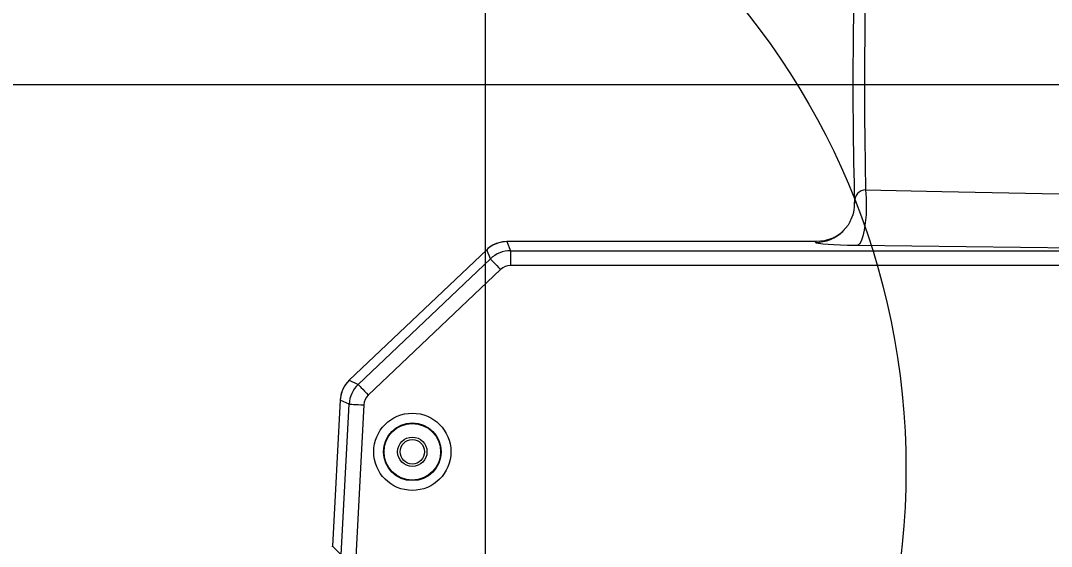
# Model space of a CAD drawing. Header units: millimetres. Extents: x 26 to 585, y 36 to 406.
# Drawn here: x 105.59 to 126.68, y 373.31 to 384.06 of the extents above; entities that cross this region are included whole.
import ezdxf

# ---------------------------------------------------------------- set-up
doc = ezdxf.new("R2010")
doc.units = ezdxf.units.MM
doc.styles.add('SLDTEXTSTYLE0', font='TXT', dxfattribs={"width": 0.605})
doc.dimstyles.new('SLDDIMSTYLE0', dxfattribs={"dimtxt": 3.5, "dimasz": 3.5, "dimexe": 0, "dimexo": 0.0625, "dimgap": 0.875, "dimtad": 1, "dimtoh": 1, "dimlfac": 10, "dimrnd": 1e-09, "dimzin": 12, "dimdsep": 46, "dimtxsty": 'SLDTEXTSTYLE0', "dimsah": 1, "dimcen": 0.09, "dimadec": 0, "dimazin": 0, "dimtfac": 1, "dimtdec": 3, "dimtofl": 0, "dimtmove": 0, "dimatfit": 3, "dimfxl": 1, "dimfrac": 2, "dimtolj": 1, "dimtzin": 12, "dimarcsym": 0})

# ---------------------------------------------------------------- blocks, each defined once
blk = doc.blocks.new('*D4')
at = {"color": 7, "linetype": 'Continuous', "lineweight": 0, "transparency": 16777216}
for p, q in [((115.108, 371.096), (115.108, 397.429)), ((187.405, 390.692), (187.405, 397.429)), ((115.108, 395.929), (187.405, 395.929))]:
    blk.add_line(p, q, dxfattribs=at)
for points in [[(115.108, 395.929), (118.608, 395.39), (118.608, 396.467)], [(187.405, 395.929), (183.905, 396.467), (183.905, 395.39)]]:
    blk.add_solid(points, dxfattribs=at)
at = {"color": 7, "linetype": 'Continuous', "lineweight": 0, "transparency": 16777216, "insert": (147.249, 400.441), "char_height": 3.5, "attachment_point": 1, "style": 'SLDTEXTSTYLE0'}
blk.add_mtext('723', dxfattribs=at)
blk = doc.blocks.new('*D6')
at = {"color": 7, "linetype": 'Continuous', "lineweight": 0, "transparency": 16777216}
for p, q in [((129.597, 392.296), (46.208, 392.296)), ((47.708, 392.296), (47.708, 258.446)), ((109.367, 258.446), (46.208, 258.446))]:
    blk.add_line(p, q, dxfattribs=at)
for points in [[(47.708, 392.296), (47.17, 388.796), (48.247, 388.796)], [(47.708, 258.446), (48.247, 261.946), (47.17, 261.946)]]:
    blk.add_solid(points, dxfattribs=at)
at = {"color": 7, "linetype": 'Continuous', "lineweight": 0, "transparency": 16777216, "insert": (43.196, 318.019), "char_height": 3.5, "attachment_point": 1, "rotation": 90, "style": 'SLDTEXTSTYLE0'}
blk.add_mtext('1338.5', dxfattribs=at)
blk = doc.blocks.new('*D7')
at = {"color": 7, "linetype": 'Continuous', "lineweight": 0, "transparency": 16777216}
for p, q in [((176.289, 382.746), (54.402, 382.746)), ((55.902, 382.746), (55.902, 362.746)), ((104.053, 362.746), (54.402, 362.746))]:
    blk.add_line(p, q, dxfattribs=at)
for points in [[(55.902, 382.746), (55.363, 379.246), (56.44, 379.246)], [(55.902, 362.746), (56.44, 366.246), (55.363, 366.246)]]:
    blk.add_solid(points, dxfattribs=at)
at = {"color": 7, "linetype": 'Continuous', "lineweight": 0, "transparency": 16777216, "insert": (51.39, 368.739), "char_height": 3.5, "attachment_point": 1, "rotation": 90, "style": 'SLDTEXTSTYLE0'}
blk.add_mtext('200', dxfattribs=at)

msp = doc.modelspace()

# ---------------------------------------------------------------- linework, layer by layer
at = {"color": 7, "linetype": 'Continuous', "lineweight": 15}
for p, q in [((115.358446, 379.513035), (115.357494, 379.512725)), ((115.545016, 379.541955), (115.544064, 379.541645)), ((115.544064, 379.541645), (115.618193, 379.355846)), ((121.877303, 379.542778), (115.545016, 379.542778)), ((121.872304, 379.541955), (115.545016, 379.541955)), ((121.858213, 379.527865), (121.872304, 379.541955)), ((127.431218, 379.40645), (122.716519, 379.462633)), ((115.131051, 379.377697), (112.318083, 376.708291)), ((115.131618, 379.377101), (112.318649, 376.707695)), ((112.50032, 376.623938), (115.205746, 379.191289)), ((115.205746, 379.191289), (115.131618, 379.377101)), ((115.618193, 379.355846), (115.618193, 379.056249)), ((115.618193, 379.355846), (127.50021, 379.355846)), ((115.411969, 378.973983), (112.706543, 376.40662)), ((127.50021, 379.056249), (115.618193, 379.056249)), ((112.318649, 376.707695), (112.50032, 376.623938)), ((112.171386, 376.48922), (112.171025, 376.48829)), ((112.131558, 376.303528), (111.975142, 373.31892)), ((112.132379, 376.303492), (111.975963, 373.318885)), ((112.132739, 376.304422), (112.132379, 376.303492)), ((112.31441, 376.220665), (112.132739, 376.304422)), ((112.153093, 373.14255), (112.31441, 376.220665)), ((112.613588, 376.204989), (112.391371, 371.964858)), ((111.975963, 373.318885), (112.153093, 373.14255))]:
    msp.add_line(p, q, dxfattribs=at)
at = {"color": 8, "linetype": 'Continuous', "lineweight": 15}
msp.add_line((115.545016, 379.542778), (115.545016, 379.541955), dxfattribs=at)
at = {"color": 8, "linetype": 'Continuous', "lineweight": 15, "flags": 128}
msp.add_lwpolyline([(123.100434, 387.699006), (123.09802, 387.700103), (123.077154, 387.673364), (123.037263, 387.51838), (123.017379, 387.386761), (122.998124, 387.221167), (122.963033, 386.806724), (122.946429, 386.548815), (122.93097, 386.263011), (122.904653, 385.636328), (122.893206, 385.281489), (122.883294, 384.908066), (122.868703, 384.140466), (122.863694, 383.729086), (122.860433, 383.310507), (122.859175, 382.488785), (122.861148, 382.067309), (122.864884, 381.650803), (122.872361, 381.12006), (122.882848, 380.603204)], dxfattribs=at)
at = {"color": 7, "linetype": 'Continuous', "lineweight": 15, "flags": 128}
for points in [[(122.882848, 380.603204), (122.893707, 380.438755), (122.896185, 380.265937), (122.890168, 380.092905), (122.875937, 379.927848), (122.85417, 379.778574), (122.82589, 379.65214), (122.79244, 379.554532), (122.755399, 379.49035), (122.716519, 379.462633)], [(122.882848, 380.603204), (124.443669, 380.568061), (127.520869, 380.50395)], [(122.568708, 379.959522), (122.523239, 379.882238), (122.423899, 379.761086)], [(122.208644, 379.615484), (122.044426, 379.560325), (121.872304, 379.541955)], [(122.716519, 379.462633), (122.508799, 379.466412), (122.225567, 379.476629), (122.0086, 379.491589), (121.88016, 379.510651), (121.858213, 379.527865)], [(115.205746, 379.191289), (115.211488, 379.185245), (115.224432, 379.171596), (115.244111, 379.150865), (115.26982, 379.123769), (115.300634, 379.091296), (115.335446, 379.054616), (115.373009, 379.015038), (115.411969, 378.973983)], [(112.50032, 376.623938), (112.506061, 376.617883), (112.519006, 376.604245), (112.538684, 376.583514), (112.564393, 376.556418), (112.595207, 376.523946), (112.63002, 376.487265), (112.667582, 376.447675), (112.706543, 376.40662)], [(112.31441, 376.220665), (112.322741, 376.220236), (112.341518, 376.219247), (112.370067, 376.217757), (112.407365, 376.215802), (112.452068, 376.213453), (112.502573, 376.210807), (112.557065, 376.207958), (112.613588, 376.204989)]]:
    msp.add_lwpolyline(points, dxfattribs=at)
at = {"color": 7, "linetype": 'Continuous', "lineweight": 0}
msp.add_circle((108.707673, 374.888423), 15.000162, dxfattribs=at)
at = {"color": 7, "linetype": 'Continuous', "lineweight": 15}
for radius in [0.789793, 0.590067, 0.579037, 0.3, 0.25]:
    msp.add_circle((113.60822, 375.246264), radius, dxfattribs=at)
at = {"color": 8, "linetype": 'Continuous', "lineweight": 15}
for centre, radius, start, end in [((122.893682, 380.366786), 0.236666, 92.6236817, 184.8160639), ((121.860627, 380.324664), 0.796803, 269.8264078, 314.9843942), ((115.539064, 378.957638), 0.584029, 89.5095123, 108.1130485), ((115.540015, 378.957955), 0.584022, 89.5093967, 108.1131641), ((115.143267, 379.388735), 0.016464, 222.1005026, 224.9618959), ((112.330299, 376.719329), 0.016464, 222.1005026, 224.9618959), ((112.716076, 376.277866), 0.584259, 158.8902143, 177.4861406), ((112.716363, 376.278811), 0.584185, 158.8890347, 177.4873202), ((112.132475, 376.315137), 0.011645, 265.4837383, 269.5281308), ((111.975645, 373.321037), 0.002175, 256.6179651, 278.3939039)]:
    msp.add_arc(centre, radius, start, end, dxfattribs=at)
at = {"color": 7, "linetype": 'Continuous', "lineweight": 15}
for centre, radius, start, end in [((121.995365, 380.292625), 0.660078, 329.7187047, 4.6846331), ((115.544064, 378.942469), 0.6, 108.1164891, 133.5), ((115.54473, 378.940786), 0.60086, 90.0635206, 133.4353312), ((115.545016, 378.94278), 0.6, 90, 108.1164891), ((115.618521, 378.755841), 0.600001, 90.0313485, 133.4686515), ((112.732786, 376.272288), 0.600907, 133.5657792, 176.9345913), ((112.731096, 376.273061), 0.6, 133.5, 158.8835109), ((112.730735, 376.272127), 0.6, 158.8835109, 177), ((112.913571, 376.188939), 0.600001, 133.5313485, 176.9686515)]:
    msp.add_arc(centre, radius, start, end, dxfattribs=at)
for centre, major_axis, ratio, start_param, end_param in [((122.865942, 382.746264), (0, 4.661469), 0.052411031, 0.534573379, 2.116524969), ((121.876143, 380.344701), (0.161728, 0.786448), 0.994807538, 3.7746951, 4.127413255), ((115.618521, 378.755841), (0.111344, -0.279086), 0.998411919, 2.762530242, 3.520655065), ((112.913571, 376.188939), (-0.272876, 0.125798), 0.998411919, 5.904122895, 6.662247719), ((111.736945, 372.616325), (0.182305, 1.222802), 0.133112247, 5.331987456, 5.344145261)]:
    msp.add_ellipse(centre, major_axis=major_axis, ratio=ratio, start_param=start_param, end_param=end_param, dxfattribs=at)

# ---------------------------------------------------------------- dimensions: what is measured, and where the dimension line sits
at = {"color": 7, "linetype": 'Continuous', "lineweight": 0}
dim = msp.add_linear_dim(base=(187.40463, 395.928802), p1=(115.10822, 371.095812), p2=(187.40463, 390.691746), text='723', dimstyle='SLDDIMSTYLE0', dxfattribs=at)
dim.commit()
dim.dimension.update_dxf_attribs({"geometry": '*D4', "text_midpoint": (151.256425, 395.928802), "dimtype": 160})
for base, p1, p2, picture, middle in [((47.70822, 258.446264), (129.597399, 392.296264), (109.367191, 258.446264), '*D6', (47.70822, 325.371264)), ((55.901541, 362.746264), (176.288843, 382.746264), (104.053322, 362.746264), '*D7', (55.901541, 372.746264))]:
    dim = msp.add_linear_dim(base=base, p1=p1, p2=p2, angle=90, dimstyle='SLDDIMSTYLE0', dxfattribs=at)
    dim.commit()
    dim.dimension.update_dxf_attribs({"geometry": picture, "text_midpoint": middle, "dimtype": 160})

doc.saveas('drawing.dxf')
